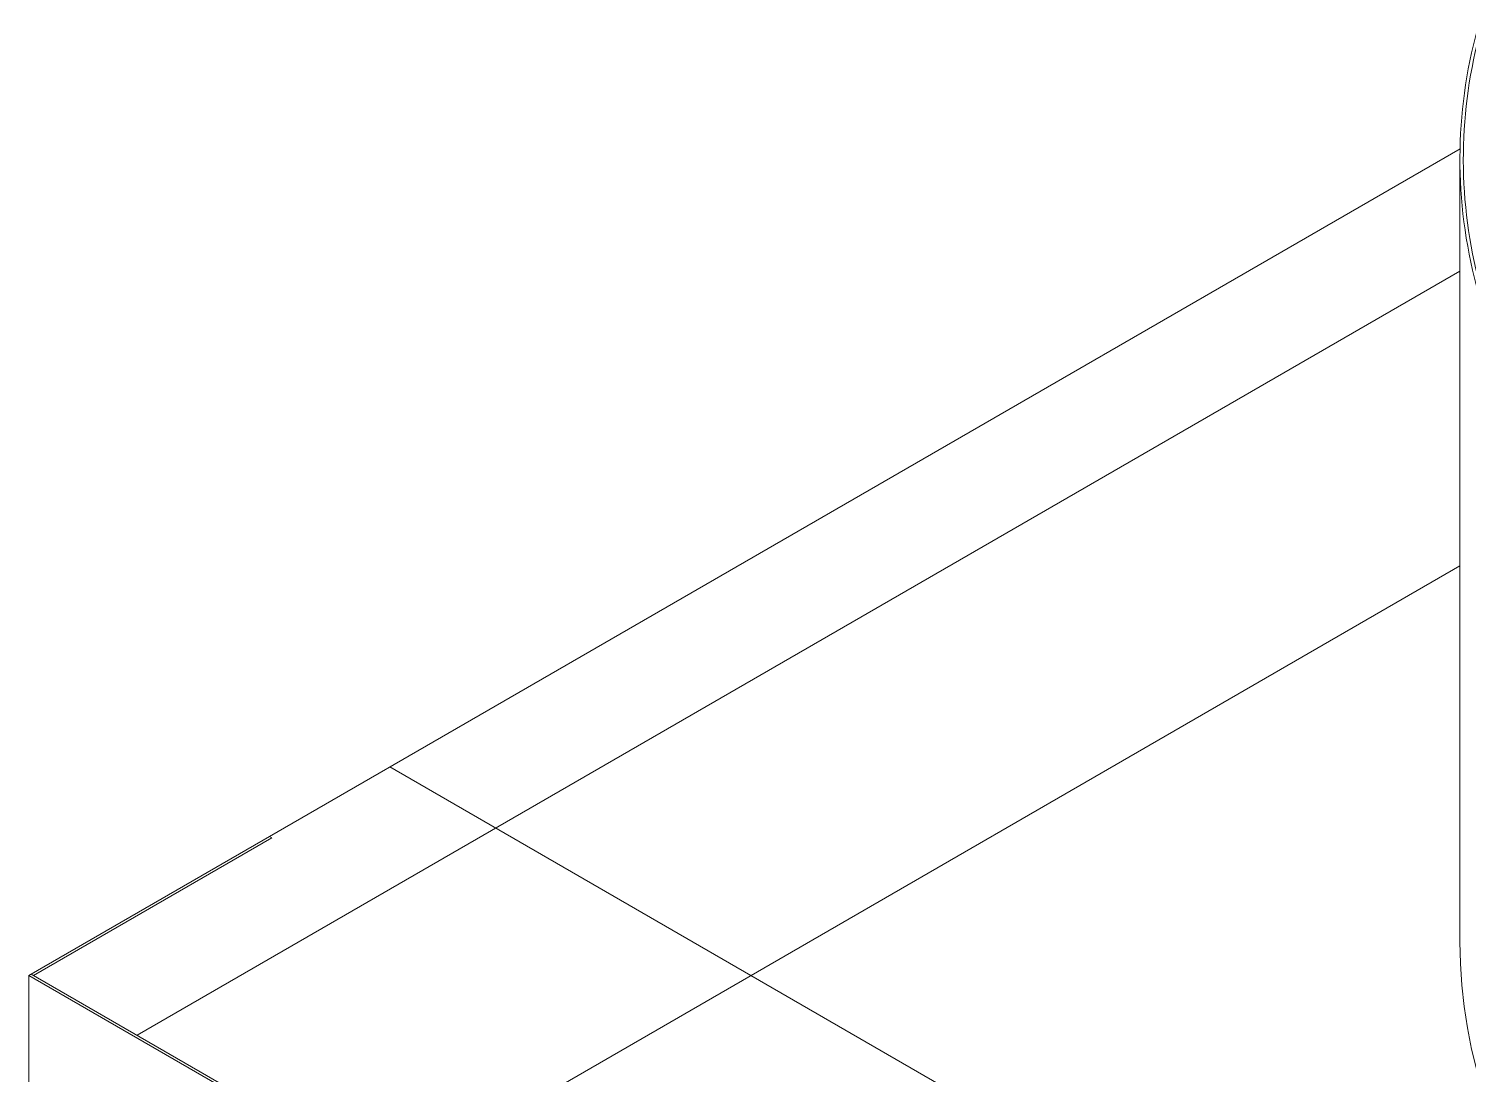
# Model space of a CAD drawing. Header units: millimetres. Extents: x -312439 to 477422, y -331570 to 212570.
# Drawn here: x 444088 to 445124, y 89317 to 90069 of the extents above; entities that cross this region are included whole.
import ezdxf

# ---------------------------------------------------------------- set-up
doc = ezdxf.new("R2010")
doc.units = ezdxf.units.MM

msp = doc.modelspace()

# ---------------------------------------------------------------- linework, layer by layer
at = {"color": 3, "linetype": 'Continuous', "lineweight": 0, "extrusion": (-1.11022e-16, 0.816497, 0.57735)}
for p, q in [((445117.667, 89982.761), (444087.866, 89388.205)), ((445117.587, 89412.381), (445117.587, 89975.269)), ((444165.808, 89345.205), (445117.587, 89894.714)), ((445117.587, 89682.714), (444349.405, 89239.205)), ((444347.673, 89538.205), (448305.409, 87253.205)), ((444262.803, 89487.205), (444091.33, 89388.205)), ((444261.071, 89488.205), (444262.803, 89487.205)), ((444087.866, 89388.205), (444087.866, 85196.39)), ((444087.866, 89388.205), (448047.334, 87102.205)), ((444089.598, 89389.205), (448049.066, 87103.205))]:
    msp.add_line(p, q, dxfattribs=at)
at = {"color": 3, "linetype": 'Continuous', "lineweight": 0}
for centre, major_axis, start_param, end_param in [((446166.355, 89975.269), (-1048.768, 0), 6.12772105, 6.43448057), ((446166.355, 89975.269), (-1046.319, 0), 6.1272654, 6.42392093), ((446166.355, 89412.381), (-1048.768, 0), 0, 3.14159265)]:
    msp.add_ellipse(centre, major_axis=major_axis, ratio=0.57735027, start_param=start_param, end_param=end_param, dxfattribs=at)

doc.saveas('drawing.dxf')
